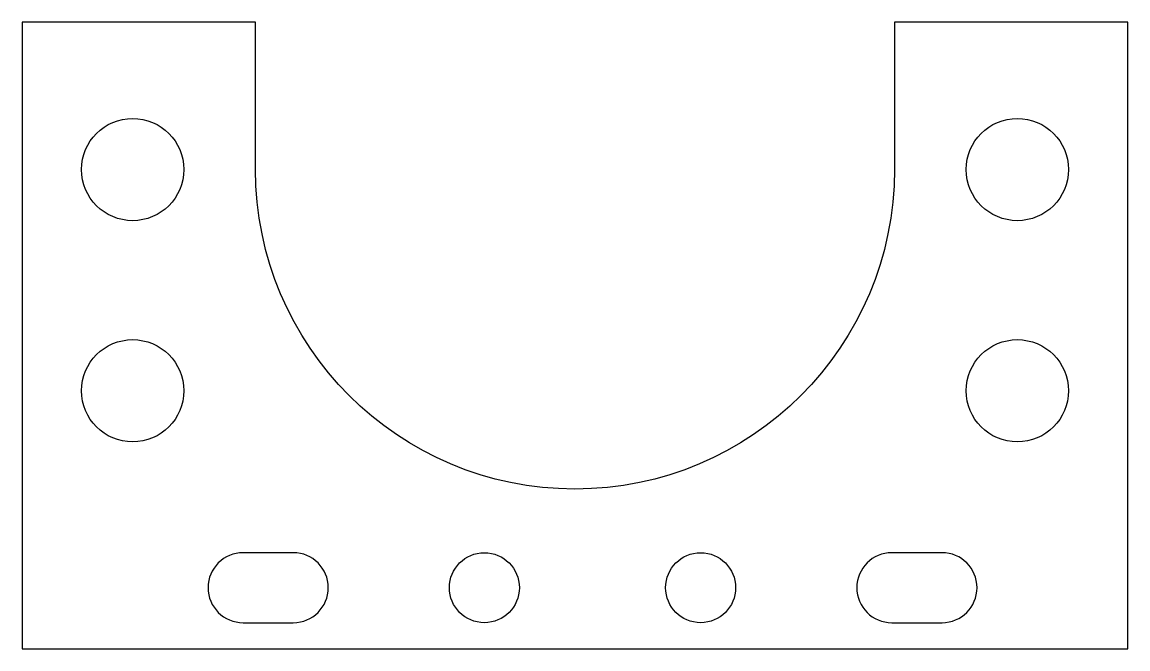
# Model space of a CAD drawing. Header units: millimetres. Extents: x -56 to 56, y 45 to 108.
import ezdxf

# ---------------------------------------------------------------- set-up
doc = ezdxf.new("R2010")
doc.units = ezdxf.units.MM
doc.layers.get('0').update_dxf_attribs({"linetype": 'CONTINUOUS'})

msp = doc.modelspace()

# ---------------------------------------------------------------- linework, layer by layer
for points in [[(32.5, 108.43), (32.5, 93.43, -1), (-32.5, 93.43), (-32.5, 108.43), (-56.25, 108.43), (-56.25, 44.68), (56.25, 44.68), (56.25, 108.43)], [(-33.77, 54.46, 1), (-33.77, 47.34), (-28.66, 47.34, 1), (-28.66, 54.46)], [(37.34, 47.34, 1), (37.34, 54.46), (32.23, 54.46, 1), (32.23, 47.34)]]:
    msp.add_lwpolyline(points, format="xyb", close=True)
for centre, radius in [((-45, 93.43), 5.2), ((45, 93.43), 5.2), ((-45, 70.93), 5.2), ((45, 70.93), 5.2), ((-9.22, 50.9), 3.56), ((12.78, 50.9), 3.56)]:
    msp.add_circle(centre, radius)

doc.saveas('drawing.dxf')
